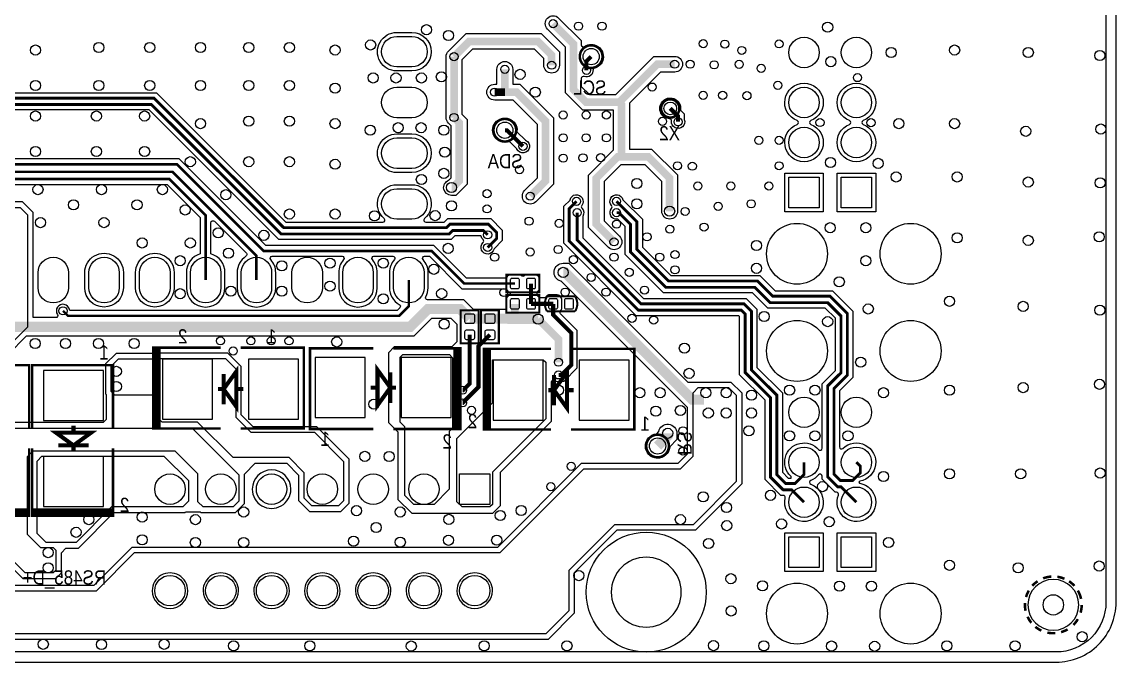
# Model space of a CAD drawing. Extents: x -3.5 to 81.5, y -3.5 to 52.5.
# Drawn here: x 26.8 to 81.5, y -3.5 to 28.5 of the extents above; entities that cross this region are included whole.
import ezdxf

# ---------------------------------------------------------------- set-up
doc = ezdxf.new("R2010")
doc.units = 0
for name, color, linetype in [('BG_OUTLINE', 254, 'CONTINUOUS'), ('BG_SILKSCREEN_BOTTOM', 6, 'CONTINUOUS'), ('ET_BOTTOM', 254, 'CONTINUOUS'), ('PG_SILKSCREEN_BOTTOM', 143, 'CONTINUOUS'), ('PIN_BOTTOM', 1, 'CONTINUOUS'), ('VC_BOTTOM', 254, 'CONTINUOUS')]:
    doc.layers.add(name, color=color, linetype=linetype)

msp = doc.modelspace()

# ---------------------------------------------------------------- linework, layer by layer
at = {"layer": 'BG_OUTLINE'}
msp.add_lwpolyline([(78.5, -3.5001, 0.414214), (81.5, -0.5001), (81.5, 49.5, 0.414214), (78.5, 52.5), (-0.5001, 52.5, 0.414217), (-3.5001, 49.5), (-3.5001, -0.5001, 0.414219), (-0.5001, -3.5001)], format="xyb", close=True, dxfattribs=at)
msp.add_lwpolyline([(59.7499, 0, 1), (56.2499, 0, 1), (59.7499, 0)], format="xyb", dxfattribs=at)
at = {"layer": 'ET_BOTTOM'}
for points in [[(24.4018, 40.0799), (48.9128, 40.0799), (49.9288, 41.0959), (49.9288, 51.8648), (50.0558, 51.9918), (78.5, 51.9918, -0.414214), (80.9917, 49.5), (80.9917, -0.5001, -0.414214), (78.5, -2.9919), (-0.5001, -2.9919, -0.41422)], [(6.0736, 24.9926), (33.4996, 24.9926), (39.9816, 18.5105), (44.8267, 18.5105, 0.696108), (44.8927, 18.6893, -0.696708), (45.5204, 20.3886), (46.2824, 20.3886, -0.696675), (46.91, 18.6893, 0.696057), (46.976, 18.5105), (47.8892, 18.5105), (48.0682, 18.6898), (50.2204, 18.6898), (50.7944, 18.1158), (50.7944, 17.589), (50.3908, 17.1854), (50.3875, 17.1717, -1.341738), (49.8394, 17.4902, 0.431983), (49.8394, 17.638, -0.156696), (49.7416, 17.8151), (49.7337, 17.8227), (48.4274, 17.8227), (48.2483, 17.6439), (39.6225, 17.6439), (33.1404, 24.1259), (5.9741, 24.1259)], [(26.0797, 11.8984), (27.0017, 12.8204), (46.3895, 12.8204), (47.2836, 13.7145), (48.2275, 13.7145), (48.5318, 13.4099), (48.5318, 12.5336), (48.2676, 12.2695), (45.4, 12.2695), (45.1079, 11.9774), (45.1079, 8.4976), (45.5803, 8.0251), (45.5803, 4.6393), (46.2686, 3.951), (50.3301, 3.951), (50.7086, 4.3294), (50.7086, 6.0038), (51.5107, 6.8059), (51.5112, 6.8059), (53.1038, 8.3985), (53.1038, 8.399), (53.2567, 8.5519), (53.2567, 10.5199, -0.611614), (53.4177, 10.6022, 0.254021), (53.7307, 10.5613), (53.7395, 10.5649), (53.8881, 10.5649), (54.5521, 11.2286), (54.5521, 13.0945), (53.7167, 13.9296, -0.390748), (53.7108, 14.0673, 0.177591), (53.7774, 14.2481), (53.7774, 14.6037, 0.4145), (53.4975, 14.8834), (53.1927, 14.8834, 0.28158), (52.9435, 14.731), (52.6418, 14.731, 0.13094), (52.5455, 14.8382), (52.5455, 15.0297, 0.253413), (52.6725, 15.2641), (52.6725, 15.6197, 0.4145), (52.3926, 15.8994), (52.0878, 15.8994, 0.184334), (51.9013, 15.8285, -0.381266), (51.7662, 15.8285, 0.184251), (51.5798, 15.8994), (51.275, 15.8994, 0.291165), (51.0215, 15.7383), (51.0078, 15.7089), (49.0057, 15.7089), (47.3725, 17.3421), (38.9677, 17.3421), (34.6319, 21.6779), (2.7955, 21.6779)], [(2.2997, 20.4023), (34.0345, 20.4023), (35.6956, 18.7411), (35.6956, 16.922, 0.334333), (34.9971, 15.9941), (34.9971, 15.2321, 0.999973), (36.928, 15.2321), (36.928, 15.9941, 0.334347), (36.2295, 16.922), (36.2295, 18.4874, -0.667984), (36.403, 18.5593), (37.9981, 16.9642, -0.478721), (37.9811, 16.8069, 0.25544), (37.5371, 15.9941), (37.5371, 15.2321, 0.999973), (39.468, 15.2321), (39.468, 15.9941, 0.184786), (39.2217, 16.6388, -0.648067), (39.2971, 16.8082), (42.7881, 16.8082, -0.647989), (42.8635, 16.6388, 0.184792), (42.6171, 15.9941), (42.6171, 15.2321, 0.999973), (44.548, 15.2321), (44.548, 15.9941, 0.184786), (44.3017, 16.6388, -0.648067), (44.3771, 16.8082), (45.3281, 16.8082, -0.647989), (45.4035, 16.6388, 0.184792), (45.1571, 15.9941), (45.1571, 15.2321, 0.271102), (45.6499, 14.3901, -0.497404), (45.672, 14.2296), (45.5358, 14.0934), (29.1887, 14.0934), (29.1549, 14.1272), (29.1518, 14.1422, 1.215572), (28.5524, 13.8933, -0.598473), (28.4681, 13.7353), (27.3334, 13.7353), (27.3334, 19.002), (26.8036, 19.5316), (22.127, 19.5316)], [(25.7736, 0.3546), (30.382, 0.3546), (32.287, 2.2596), (50.575, 2.2596), (54.766, 6.4506), (59.592, 6.4506), (60.0629, 6.9218), (60.0629, 9.2326), (53.738, 15.5578), (53.7251, 15.5613, -0.872515), (53.848, 16.4597), (54.1302, 16.4597), (60.0756, 10.5143), (60.4804, 10.5143), (60.481, 10.5146), (62.2366, 10.5146), (62.7817, 9.9698), (62.7817, 5.4201), (60.4586, 3.0973), (56.5216, 3.0973), (54.3997, 0.9751), (54.3997, -1.0569), (53.0926, -2.3637), (16.1922, -2.3637)]]:
    msp.add_lwpolyline(points, format="xyb", dxfattribs=at)
for points, const_width in [([(9.398, 46.736), (9.271, 46.609), (3.175, 46.609), (1.27, 44.704), (0.096, 44.704), (-1.557, 43.051), (-1.557, 41.5417), (-0.508, 40.4927), (-0.508, 39.751), (-0.8636, 39.3954), (-1.8542, 39.3954), (-2.2835, 38.9661), (-2.2835, 35.9016), (-1.0668, 34.685), (-1.0668, 31.0464), (1.5418, 28.4378), (1.5418, 21.5379), (2.4105, 20.6692), (34.1452, 20.6692), (35.9626, 18.8519), (35.9626, 15.6131)], 0.127), ([(11.938, 46.736), (11.43, 46.228), (3.429, 46.228), (1.524, 44.323), (0.254, 44.323), (-1.1963, 42.8727), (-1.1963, 41.7093), (-0.127, 40.64), (-0.127, 39.624), (-0.7366, 39.0144), (-1.7526, 39.0144), (-2.0295, 38.7375), (-2.0295, 36.0655), (-0.762, 34.798), (-0.762, 31.2496), (1.9228, 28.5648), (1.9228, 21.6649), (2.5578, 21.0299), (34.3101, 21.0299), (38.5026, 16.8374), (38.5026, 15.6131)], 0.127), ([(51.4274, 15.4419), (48.895, 15.4419), (47.2618, 17.0752), (38.8569, 17.0752), (34.5211, 21.4109), (2.6848, 21.4109), (2.3038, 21.7919), (2.3038, 27.577), (2.6667, 27.94), (6.223, 27.94), (8.128, 26.035), (20.828, 26.035), (25.8026, 31.0096), (25.8026, 33.3931)], 0.127), ([(53.34, 28.448), (54.356, 27.432), (54.356, 25.146), (54.991, 24.511), (56.642, 24.511)], 0.381), ([(48.387, 26.797), (49.149, 27.559), (52.578, 27.559), (53.2663, 26.8707), (53.2663, 26.3652)], 0.381), ([(48.387, 23.749), (48.387, 26.797)], 0.381), ([(55.245, 26.797), (55.0088, 26.5608), (55.0088, 26.1099)], 0.2032), ([(50.927, 26.162), (50.927, 25.019)], 0.381), ([(56.642, 24.511), (58.547, 26.416), (59.4233, 26.416)], 0.381), ([(50.0659, 17.2491), (50.5196, 17.7028), (50.5196, 18.002), (50.1066, 18.415), (48.182, 18.415), (48.003, 18.2359), (39.8678, 18.2359), (33.3858, 24.718), (5.9599, 24.718), (4.9489, 25.7289), (4.3358, 25.7289)], 0.1422), ([(50.927, 25.019), (50.419, 25.019)], 0.381), ([(50.927, 25.019), (51.5112, 25.019), (52.959, 23.5712), (52.959, 20.574), (52.197, 19.812)], 0.381), ([(56.642, 24.511), (56.7629, 24.3901), (56.7629, 21.778)], 0.381), ([(50.0659, 17.8791), (49.8475, 18.0975), (48.3136, 18.0975), (48.1345, 17.9184), (39.7363, 17.9184), (33.2542, 24.4005), (4.0803, 24.4005), (3.937, 24.2573), (3.937, 23.5877), (4.3358, 23.1889)], 0.1422), ([(59.1998, 24.2049), (59.5935, 23.8112), (59.5935, 23.5344)], 0.2032), ([(48.387, 23.749), (48.641, 23.495), (48.641, 20.574), (48.3108, 20.2438), (48.26, 20.2438)], 0.381), ([(50.927, 23.114), (51.0276, 23.114), (51.8338, 22.3078)], 0.2032), ([(56.7629, 21.778), (56.5709, 21.778), (55.499, 20.7061), (55.499, 18.415), (56.388, 17.526)], 0.381), ([(56.7629, 21.778), (58.105, 21.778), (59.1693, 20.7137), (59.1693, 19.0627)], 0.381), ([(65.8899, 4.4999), (65.2704, 5.1194), (64.8492, 5.1194), (64.2163, 5.7523), (64.2163, 9.7224), (62.9463, 10.9924), (62.9463, 13.9134), (62.7512, 14.1084), (57.6123, 14.1084), (54.1452, 17.5755), (54.1452, 19.1922), (54.5109, 19.558)], 0.1422), ([(56.515, 19.558), (57.531, 18.542), (57.531, 17.1453), (59.1073, 15.5689), (63.5635, 15.5689), (64.3255, 14.8069), (67.2008, 14.8069), (68.0593, 13.9484), (68.0593, 10.8527), (67.3913, 10.1846), (67.3913, 5.8964), (67.6996, 5.588), (68.326, 5.588), (68.707, 5.969), (68.707, 6.3028), (68.5099, 6.4999)], 0.1422), ([(65.8899, 6.4999), (65.8899, 5.8903), (65.4365, 5.4369), (64.9808, 5.4369), (64.5338, 5.8839), (64.5338, 9.8539), (63.2638, 11.1239), (63.2638, 14.0449), (62.8828, 14.4259), (57.7439, 14.4259), (54.5465, 17.6233), (54.5465, 18.9865)], 0.1422), ([(56.515, 18.9865), (56.6374, 18.9865), (57.2135, 18.4104), (57.2135, 17.0137), (58.9758, 15.2514), (63.4319, 15.2514), (64.1939, 14.4894), (67.0692, 14.4894), (67.7418, 13.8168), (67.7418, 10.9842), (67.0738, 10.3162), (67.0738, 5.7648), (67.5681, 5.2705), (67.7393, 5.2705), (68.5099, 4.4999)], 0.1422), ([(60.8863, 9.6279), (60.3148, 9.6279), (53.9407, 16.002), (53.848, 16.002)], 0.508), ([(28.8277, 14.0767), (29.0779, 13.8265), (45.6466, 13.8265), (46.1226, 14.3025), (46.1226, 15.6131)], 0.127), ([(52.2402, 14.4259), (52.2402, 15.4419)], 0.2032), ([(26.4236, 13.2778), (46.2001, 13.2778), (47.0941, 14.1719), (48.6842, 14.1719), (49.1668, 13.6893)], 0.508), ([(51.4274, 14.4259), (51.4274, 13.7096), (51.4731, 13.6639)], 0.381), ([(53.3451, 14.4259), (52.2402, 14.4259)], 0.2032), ([(53.6118, 10.8699), (53.7616, 10.8699), (54.2468, 11.3551), (54.2468, 12.968), (53.3451, 13.8697), (53.3451, 14.4259)], 0.2032), ([(50.1828, 13.6893), (49.1668, 13.6893)], 0.508), ([(51.4731, 13.6639), (51.1734, 13.6639), (51.148, 13.6893), (50.1828, 13.6893)], 0.508), ([(52.5958, 13.6639), (51.4731, 13.6639)], 0.508), ([(52.5958, 13.6639), (53.6118, 12.6479), (53.6118, 11.5049)], 0.381), ([(48.8112, 9.4729), (48.8152, 9.4729), (49.6087, 10.2664), (49.6087, 12.3025), (50.1828, 12.8765)], 0.2032), ([(48.8112, 10.1079), (48.8427, 10.1079), (49.1668, 10.432), (49.1668, 12.8765)], 0.2032), ([(58.5648, 7.3139), (59.0728, 7.8219), (59.0728, 7.9489)], 0.508)]:
    msp.add_lwpolyline(points, dxfattribs=dict(at, const_width=const_width))
for points in [[(53.6186, 28.7266), (54.7502, 27.5953), (54.7502, 27.3901, 0.598143), (54.9079, 27.3055, -1.202852), (55.3771, 26.2014, 0.382863), (55.3375, 26.1463, -0.563617), (54.8886, 25.8018, 0.527964), (54.7502, 25.7071), (54.7502, 25.3093), (55.1543, 24.9052), (56.4787, 24.9052), (58.3837, 26.8102), (59.4233, 26.8102, -1), (59.4233, 26.0218), (58.7103, 26.0218), (57.1571, 24.4686), (57.1571, 22.1722), (58.2684, 22.1722), (59.5635, 20.877), (59.5635, 19.0627, -1), (58.7751, 19.0627), (58.7751, 20.5504), (57.9417, 21.3838), (56.7342, 21.3838), (55.8932, 20.5428), (55.8932, 18.5783), (56.6666, 17.8046, -1), (56.1094, 17.2474), (55.1048, 18.2517), (55.1048, 20.8694), (56.3687, 22.1333), (56.3687, 24.1168), (54.8277, 24.1168), (53.9618, 24.9827), (53.9618, 27.2687), (53.0614, 28.1694, -1)], [(45.5204, 26.0777, -1.000046), (45.5204, 28.0086), (46.2824, 28.0086, -0.999954), (46.2824, 26.0777)], [(52.7413, 27.9532), (53.6605, 27.034), (53.6605, 26.3652, -1), (52.8721, 26.3652), (52.8721, 26.7073), (52.4147, 27.1648), (49.3123, 27.1648), (48.7812, 26.6337), (48.7812, 23.9123), (49.0352, 23.6583), (49.0352, 20.4107), (48.4741, 19.8496), (48.26, 19.8496, -0.82554), (48.1134, 20.6096), (48.1231, 20.6136), (48.2468, 20.7373), (48.2468, 23.3317), (48.1084, 23.4704, -0.198907), (47.9928, 23.749), (47.9928, 26.797, -0.198907), (48.1084, 27.0756), (48.9857, 27.9532)], [(52.5648, 23.4079), (51.3479, 24.6248), (50.419, 24.6248, -1), (50.419, 25.4132), (50.5328, 25.4132), (50.5328, 26.162, -1), (51.3212, 26.162), (51.3212, 25.4132), (51.6745, 25.4132), (53.3532, 23.7345), (53.3532, 20.4107), (52.4756, 19.5334, -1), (51.9184, 20.0906), (52.5648, 20.7373)], [(66.2275, 23.4046, -5.540442), (65.5523, 23.4046, 0.694995), (65.5523, 23.5951, -5.540259), (66.2275, 23.5951, 0.695122)], [(68.8475, 23.4046, -5.540442), (68.1723, 23.4046, 0.69504), (68.1723, 23.5951, -5.540259), (68.8475, 23.5951, 0.695077)], [(59.8988, 23.9377), (59.8988, 23.6621), (59.9021, 23.6532, -1.274413), (59.2648, 23.5717, 0.430365), (59.1698, 23.6845, -2.513564), (59.7177, 24.1457), (59.7149, 24.1214)], [(51.533, 23.0401), (51.9593, 22.6139), (51.9679, 22.6101, -1.456953), (51.5315, 22.1737), (51.5277, 22.1823), (51.1604, 22.5494), (51.1305, 22.5387, -3.388056), (51.5351, 23.0635)], [(45.5204, 20.9977, -1.000046), (45.5204, 22.9286), (46.2824, 22.9286, -0.999954), (46.2824, 20.9977)], [(56.8399, 19.6218), (57.8058, 18.6558), (57.8058, 17.259), (59.2211, 15.8435), (63.6773, 15.8435), (64.4393, 15.0815), (67.3146, 15.0815), (68.3341, 14.0622), (68.3341, 10.7389), (67.6661, 10.0708), (67.6661, 7.2667, 0.662221), (67.8383, 7.1938, -1.343065), (68.69, 5.5512), (68.6747, 5.5481), (68.6255, 5.4988), (68.6725, 5.4519), (68.688, 5.4491, -2.787361), (67.6125, 4.8567, 0.530051), (67.518, 4.9957), (67.4543, 4.9957), (66.799, 5.651), (66.799, 5.8021, 0.694599), (66.6206, 5.8684, -0.125906), (66.2275, 5.5951, 0.695122), (66.2275, 5.4046, -2.212256), (64.9496, 4.7198, 0.48345), (64.8508, 4.8448), (64.7355, 4.8448), (63.9415, 5.6385), (63.9415, 9.6086), (62.6715, 10.8786), (62.6715, 13.7996), (62.6374, 13.8339), (57.4985, 13.8339), (53.8704, 17.4617), (53.8704, 19.306), (54.1861, 19.6218), (54.1894, 19.6355, -1.23895), (54.7718, 19.3548, 0.378791), (54.7802, 19.2204, -0.358269), (54.8213, 18.8024), (54.8213, 17.7371), (57.8576, 14.7005), (62.9966, 14.7005), (63.5386, 14.1587), (63.5386, 11.2377), (64.8086, 9.9677), (64.8086, 5.9977), (65.0946, 5.7114), (65.2412, 5.7114), (65.2412, 5.7841), (65.2252, 5.7993, -1.050651), (66.6206, 7.1313, 0.694514), (66.799, 7.1976), (66.799, 10.43), (67.467, 11.098), (67.467, 13.703), (66.9554, 14.2149), (64.0801, 14.2149), (63.3181, 14.9769), (58.862, 14.9769), (56.9387, 16.8999), (56.9387, 18.2966), (56.5749, 18.6604), (56.5508, 18.6578, -0.68475), (56.2668, 19.2052, 0.377352), (56.2668, 19.3393, -1.277526), (56.8366, 19.6355)], [(31.848, 15.2321, -0.999973), (29.9171, 15.2321), (29.9171, 15.9941, -1.000027), (31.848, 15.9941)], [(34.388, 15.2321, -0.999973), (32.4571, 15.2321), (32.4571, 15.9941, -1.000027), (34.388, 15.9941)], [(49.3563, 14.1468), (48.8737, 14.6294), (47.0649, 14.6294, -0.565816), (46.975, 14.7787, 0.122821), (47.088, 15.2321), (47.088, 15.9941, 0.184786), (46.8417, 16.6388, -0.648067), (46.9171, 16.8082), (47.151, 16.8082), (48.7843, 15.175), (51.0078, 15.175), (51.0215, 15.1455, 0.153517), (51.135, 15.0218, -0.57682), (51.135, 14.846, 0.268012), (50.9951, 14.6037), (50.9951, 14.2481, 0.038223), (50.9984, 14.2055), (50.9991, 14.2016), (50.9991, 14.1468)], [(59.5305, 7.6324), (59.1739, 7.2761), (59.1723, 7.2578, -2.130897), (58.5086, 7.9215), (58.5269, 7.923), (58.6199, 8.0162), (58.6227, 8.0317, -0.912992), (59.5305, 7.9489)], [(40.2265, 5.1549, 1), (38.2951, 5.155, 1)], [(35.0703, 0.0749, 1), (33.2913, 0.075, 1)], [(37.6103, 0.0749, 1), (35.8313, 0.075, 1)], [(40.1503, 0.0749, 1), (38.3713, 0.075, 1)], [(42.6903, 0.0749, 1), (40.9113, 0.075, 1)], [(45.2303, 0.0749, 1), (43.4513, 0.075, 1)], [(47.7703, 0.0749, 1), (45.9913, 0.075, 1)], [(50.3103, 0.0749, 1), (48.5313, 0.075, 1)], [(79.6295, -0.635, 1), (77.0885, -0.635, 1)]]:
    msp.add_lwpolyline(points, format="xyb", close=True, dxfattribs=at)
for points in [[(64.9244, 20.9652), (66.8553, 20.9652), (66.8553, 19.0343), (64.9244, 19.0343)], [(67.5442, 20.9652), (69.4756, 20.9652), (69.4756, 19.0343), (67.5442, 19.0343)], [(25.9639, 12.178), (22.3799, 12.178), (21.9735, 12.5844), (21.9735, 18.6042), (21.9875, 18.6182), (21.9875, 18.9967), (22.2428, 19.2519), (26.6878, 19.2519), (27.0535, 18.8862), (27.0535, 13.2677)], [(33.655, 11.6688), (33.655, 11.684), (36.957, 11.684), (37.465, 11.176), (37.465, 8.763), (38.227, 8.001), (41.402, 8.001), (42.8625, 6.5405), (42.8625, 4.572), (42.6085, 4.318), (41.275, 4.318), (40.894, 4.699), (40.894, 5.969), (40.132, 6.731), (37.338, 6.731), (35.56, 8.509), (33.782, 8.509), (33.655, 8.636), (33.655, 9.6901), (33.4924, 9.8527), (31.4223, 9.8527), (31.242, 10.033), (31.242, 11.3132), (31.5976, 11.6688)], [(48.1508, 8.0467), (48.1508, 5.1549), (47.3888, 4.3929), (46.3728, 4.3929), (45.9283, 4.8374), (45.9283, 8.2664), (45.69, 8.5044), (45.69, 11.7544), (45.8216, 11.8859), (48.1622, 11.8859), (48.3159, 11.7323), (48.3159, 8.2118)], [(48.5318, 7.6949), (50.3098, 9.4729), (50.3098, 11.6319), (52.8498, 11.6319), (52.9768, 11.5049), (52.9768, 8.6678), (50.3098, 6.0007), (50.3098, 4.3929), (50.1828, 4.2659), (48.7858, 4.2659), (48.5318, 4.5199)], [(27.0294, 6.7666), (27.0294, 2.9083), (27.7038, 2.2339), (28.3388, 2.2339), (28.4658, 2.1069), (28.4658, 1.0909), (28.3388, 0.9639), (26.9418, 0.9639), (23.6398, 4.2659), (23.6398, 6.9329), (24.9098, 8.2029), (35.2882, 8.2029), (37.625, 5.8661), (37.625, 4.553), (37.338, 4.2659), (35.8318, 4.2659), (35.5778, 4.5199), (35.5778, 5.9169), (34.4348, 7.0599), (27.3228, 7.0599)], [(31.2598, 4.2659), (29.4818, 2.4879), (27.9857, 2.4879), (27.5311, 2.9426), (27.5311, 6.5595), (27.7774, 6.8059), (33.8798, 6.8059), (35.0977, 5.588), (35.0977, 4.5479), (34.8158, 4.2659)], [(64.9244, 2.9652), (66.8553, 2.9652), (66.8553, 1.0343), (64.9244, 1.0343)], [(67.5442, 2.9652), (69.4756, 2.9652), (69.4756, 1.0343), (67.5442, 1.0343)]]:
    msp.add_lwpolyline(points, close=True, dxfattribs=at)
for points in [[(23.6484, 3.8616), (26.826, 0.6843), (28.4546, 0.6843), (28.7457, 0.9751), (28.7457, 1.9675), (28.9763, 2.1984), (29.5631, 2.1984), (29.573, 2.2083), (29.5976, 2.2083), (31.3756, 3.9863), (34.9316, 3.9863), (34.9601, 4.0145), (35.6875, 4.0145), (35.716, 3.9863), (37.4538, 3.9863), (37.9049, 4.4371), (37.9049, 5.9085), (38.4475, 6.4511), (40.0162, 6.4511), (40.6141, 5.8532), (40.6141, 4.5832), (41.1592, 4.0381), (42.7243, 4.0381), (43.1424, 4.4562), (43.1424, 6.6563), (41.5178, 8.2809), (38.3428, 8.2809), (37.7449, 8.8788), (37.7449, 11.2918), (37.0728, 11.9639), (33.3751, 11.9639), (33.3751, 11.9487), (31.4818, 11.9487), (30.9621, 11.429), (30.9621, 9.9172), (30.988, 9.8913), (30.988, 8.636), (30.8348, 8.4826), (24.794, 8.4826)], [(17.1971, 0.0749), (30.4978, 0.0749), (32.4028, 1.9799), (50.6908, 1.9799), (54.8818, 6.1709), (59.7078, 6.1709), (60.3428, 6.8059), (60.3428, 9.9809), (60.5968, 10.2349), (62.1208, 10.2349), (62.5018, 9.8539), (62.5018, 5.5359), (60.3428, 3.3769), (56.4058, 3.3769), (54.1198, 1.0909), (54.1198, -0.9411), (52.9768, -2.0841), (16.3081, -2.0841)]]:
    msp.add_lwpolyline(points, dxfattribs=at)
at = {"layer": 'PG_SILKSCREEN_BOTTOM'}
for points, const_width in [([(55.8129, 26.797, 1), (54.6771, 26.797, 1), (55.8129, 26.797)], 0.127), ([(59.6577, 24.2049, 0.999956), (58.7419, 24.205, 1.000044), (59.6577, 24.2049)], 0.127), ([(51.4949, 23.114, 1), (50.3591, 23.114, 1), (51.4949, 23.114)], 0.127), ([(53.0403, 14.0525, -0.294165), (53.0403, 14.7993)], 0.1016), ([(54.4373, 14.0525, 0.303718), (54.4373, 14.7993)], 0.1016), ([(59.1327, 7.3139, 0.999965), (57.9969, 7.314, 1.000035), (59.1327, 7.3139)], 0.127), ([(77.3082, 0.3203, -0.06133), (77.5713, 0.5466)], 0.127), ([(77.8492, 0.6904, -0.07412), (78.2579, 0.7813)], 0.127), ([(78.5599, 0.7706, -0.065823), (78.9183, 0.6701)], 0.127), ([(79.1464, 0.5464, -0.062622), (79.4144, 0.3147)], 0.127), ([(76.9938, -0.2449, -0.062516), (77.1324, 0.0805)], 0.127), ([(79.5853, 0.0803, -0.079404), (79.7471, -0.3376)], 0.127), ([(76.962, -0.889, -0.061691), (76.9422, -0.5405)], 0.127), ([(76.9706, -0.9324, -0.007791), (76.962, -0.889)], 0.127), ([(79.7786, -0.635, -0.069656), (79.724, -1.0249)], 0.127), ([(77.2602, -1.5342, -0.063435), (77.0697, -1.2301)], 0.127), ([(79.5853, -1.3503, -0.064419), (79.3628, -1.6388)], 0.127), ([(77.7639, -1.924, -0.06341), (77.4598, -1.7338)], 0.127), ([(78.4601, -2.0513, -0.070694), (78.0616, -2.0234)], 0.127), ([(79.0743, -1.8613, -0.06253), (78.7489, -2)], 0.127)]:
    msp.add_lwpolyline(points, format="xyb", dxfattribs=dict(at, const_width=const_width))
for points, const_width in [([(51.0083, 14.9974), (52.6593, 14.9974), (52.6593, 15.8864), (51.0083, 15.8864), (51.0083, 14.9974)], 0.1016), ([(51.0083, 13.9814), (52.6593, 13.9814), (52.6593, 14.8704), (51.0083, 14.8704), (51.0083, 13.9814)], 0.1016), ([(54.4373, 14.7993), (53.0403, 14.7993)], 0.1016), ([(48.7223, 14.1084), (48.7223, 12.4574), (49.6113, 12.4574), (49.6113, 14.1084), (48.7223, 14.1084)], 0.1016), ([(49.7383, 14.1084), (49.7383, 12.4574), (50.6273, 12.4574), (50.6273, 14.1084), (49.7383, 14.1084)], 0.1016), ([(53.0403, 14.0525), (54.4373, 14.0525)], 0.1016), ([(33.5785, 8.19), (33.3474, 8.19), (33.3474, 12.2301), (35.668, 12.2301)], 0.127), ([(33.6786, 8.19), (33.4475, 8.19), (33.4475, 12.2301), (35.768, 12.2301)], 0.127), ([(33.7787, 8.19), (33.5476, 8.19), (33.5476, 12.2301), (35.8681, 12.2301)], 0.127), ([(33.8785, 8.19), (33.6474, 8.19), (33.6474, 12.2301), (35.9679, 12.2301)], 0.127), ([(33.816, 12.2301), (36.7109, 12.2301)], 0.127), ([(37.7111, 12.2301), (40.8744, 12.2301), (40.8744, 8.19), (37.7111, 8.19)], 0.127), ([(44.3487, 8.1648), (41.1853, 8.1648), (41.1853, 12.205), (44.3487, 12.205)], 0.127), ([(45.3489, 12.205), (48.2437, 12.205)], 0.127), ([(48.1813, 12.205), (48.4124, 12.205), (48.4124, 8.1648), (46.0919, 8.1648)], 0.127), ([(48.2811, 12.205), (48.5122, 12.205), (48.5122, 8.1648), (46.1917, 8.1648)], 0.127), ([(48.3812, 12.205), (48.6123, 12.205), (48.6123, 8.1648), (46.2918, 8.1648)], 0.127), ([(48.4812, 12.205), (48.7124, 12.205), (48.7124, 8.1648), (46.3918, 8.1648)], 0.127), ([(50.1063, 8.1379), (49.8752, 8.1379), (49.8752, 12.178), (52.1957, 12.178)], 0.127), ([(50.2064, 8.1379), (49.9753, 8.1379), (49.9753, 12.178), (52.2958, 12.178)], 0.127), ([(50.3065, 8.1379), (50.0753, 8.1379), (50.0753, 12.178), (52.3959, 12.178)], 0.127), ([(50.4063, 8.1379), (50.1752, 8.1379), (50.1752, 12.178), (52.4957, 12.178)], 0.127), ([(50.3438, 12.178), (53.2387, 12.178)], 0.127), ([(54.2389, 12.178), (57.4022, 12.178), (57.4022, 8.1379), (54.2389, 8.1379)], 0.127), ([(23.0937, 8.1951), (23.0937, 11.3584), (27.1338, 11.3584), (27.1338, 8.1951)], 0.127), ([(27.2847, 8.1951), (27.2847, 11.3584), (31.3248, 11.3584), (31.3248, 8.1951)], 0.127), ([(36.8602, 10.16), (37.5031, 11.049), (37.5031, 9.271), (36.8602, 10.16)], 0.2032), ([(36.8602, 10.922), (36.8602, 9.398)], 0.2032), ([(45.1996, 10.2349), (44.5567, 9.3459), (44.5567, 11.1239), (45.1996, 10.2349)], 0.2032), ([(45.1996, 9.4729), (45.1996, 10.9969)], 0.2032), ([(53.388, 10.1079), (54.0309, 10.9969), (54.0309, 9.2189), (53.388, 10.1079)], 0.2032), ([(53.388, 10.8699), (53.388, 9.3459)], 0.2032), ([(36.83, 10.16), (36.576, 10.16)], 0.2032), ([(37.846, 10.16), (37.5031, 10.16)], 0.2032), ([(44.2138, 10.2349), (44.5567, 10.2349)], 0.2032), ([(45.2298, 10.2349), (45.4838, 10.2349)], 0.2032), ([(53.3578, 10.1079), (53.1038, 10.1079)], 0.2032), ([(54.3738, 10.1079), (54.0309, 10.1079)], 0.2032), ([(29.3548, 8.3299), (29.3548, 7.987)], 0.2032), ([(36.7109, 8.19), (33.816, 8.19)], 0.127), ([(48.2437, 8.1648), (45.3489, 8.1648)], 0.127), ([(29.3548, 7.3442), (28.4658, 7.987), (30.2438, 7.987), (29.3548, 7.3442)], 0.2032), ([(53.2387, 8.1379), (50.3438, 8.1379)], 0.127), ([(27.1338, 7.1948), (27.1338, 4.3)], 0.127), ([(27.2847, 4.3), (27.2847, 7.1948)], 0.127), ([(28.5928, 7.3442), (30.1168, 7.3442)], 0.2032), ([(29.3548, 7.3139), (29.3548, 7.0599)], 0.2032), ([(31.3248, 7.1948), (31.3248, 4.3)], 0.127), ([(27.1338, 4.3624), (27.1338, 4.1313), (23.0937, 4.1313), (23.0937, 6.4519)], 0.127), ([(27.1338, 4.2626), (27.1338, 4.0315), (23.0937, 4.0315), (23.0937, 6.352)], 0.127), ([(27.1338, 4.1626), (27.1338, 3.9314), (23.0937, 3.9314), (23.0937, 6.252)], 0.127), ([(27.1338, 4.0625), (27.1338, 3.8313), (23.0937, 3.8313), (23.0937, 6.1519)], 0.127), ([(31.3248, 4.3624), (31.3248, 4.1313), (27.2847, 4.1313), (27.2847, 6.4519)], 0.127), ([(31.3248, 4.2626), (31.3248, 4.0315), (27.2847, 4.0315), (27.2847, 6.352)], 0.127), ([(31.3248, 4.1626), (31.3248, 3.9314), (27.2847, 3.9314), (27.2847, 6.252)], 0.127), ([(31.3248, 4.0625), (31.3248, 3.8313), (27.2847, 3.8313), (27.2847, 6.1519)], 0.127)]:
    msp.add_lwpolyline(points, dxfattribs=dict(at, const_width=const_width))
at = {"layer": 'PIN_BOTTOM'}
for points in [[(46.2824, 26.2811), (45.5204, 26.2811, -1), (45.5204, 27.8051), (46.2824, 27.8051, -1)], [(46.2824, 23.7411), (45.5204, 23.7411, -1), (45.5204, 25.2651), (46.2824, 25.2651, -1)], [(46.2824, 21.2011), (45.5204, 21.2011, -1), (45.5204, 22.7251), (46.2824, 22.7251, -1)], [(46.2824, 18.6611), (45.5204, 18.6611, -1), (45.5204, 20.1851), (46.2824, 20.1851, -1)], [(29.1046, 15.9941), (29.1046, 15.2321, -1), (27.5806, 15.2321), (27.5806, 15.9941, -1)], [(31.6446, 15.9941), (31.6446, 15.2321, -1), (30.1206, 15.2321), (30.1206, 15.9941, -1)], [(34.1846, 15.9941), (34.1846, 15.2321, -1), (32.6606, 15.2321), (32.6606, 15.9941, -1)], [(36.7246, 15.9941), (36.7246, 15.2321, -1), (35.2006, 15.2321), (35.2006, 15.9941, -1)], [(39.2646, 15.9941), (39.2646, 15.2321, -1), (37.7406, 15.2321), (37.7406, 15.9941, -1)], [(41.8046, 15.9941), (41.8046, 15.2321, -1), (40.2806, 15.2321), (40.2806, 15.9941, -1)], [(44.3446, 15.9941), (44.3446, 15.2321, -1), (42.8206, 15.2321), (42.8206, 15.9941, -1)], [(46.8846, 15.9941), (46.8846, 15.2321, -1), (45.3606, 15.2321), (45.3606, 15.9941, -1)], [(51.656, 15.6197, 0.414214), (51.5798, 15.6959), (51.275, 15.6959, 0.414214), (51.1988, 15.6197), (51.1988, 15.2641, 0.414214), (51.275, 15.1879), (51.5798, 15.1879, 0.414214), (51.656, 15.2641)], [(52.4688, 15.6197, 0.414214), (52.3926, 15.6959), (52.0878, 15.6959, 0.414214), (52.0116, 15.6197), (52.0116, 15.2641, 0.414214), (52.0878, 15.1879), (52.3926, 15.1879, 0.414214), (52.4688, 15.2641)], [(51.656, 14.6037, 0.414214), (51.5798, 14.6799), (51.275, 14.6799, 0.414214), (51.1988, 14.6037), (51.1988, 14.2481, 0.414214), (51.275, 14.1719), (51.5798, 14.1719, 0.414214), (51.656, 14.2481)], [(52.4688, 14.6037, 0.414214), (52.3926, 14.6799), (52.0878, 14.6799, 0.414214), (52.0116, 14.6037), (52.0116, 14.2481, 0.414214), (52.0878, 14.1719), (52.3926, 14.1719, 0.414214), (52.4688, 14.2481)], [(53.5737, 14.6037, 0.414214), (53.4975, 14.6799), (53.1927, 14.6799, 0.414214), (53.1165, 14.6037), (53.1165, 14.2481, 0.414214), (53.1927, 14.1719), (53.4975, 14.1719, 0.414214), (53.5737, 14.2481)], [(54.3611, 14.6037, 0.414214), (54.2849, 14.6799), (53.9801, 14.6799, 0.414214), (53.9039, 14.6037), (53.9039, 14.2481, 0.414214), (53.9801, 14.1719), (54.2849, 14.1719, 0.414214), (54.3611, 14.2481)], [(49.3446, 13.4607, 0.414214), (49.4208, 13.5369), (49.4208, 13.8417, 0.414214), (49.3446, 13.9179), (48.989, 13.9179, 0.414214), (48.9128, 13.8417), (48.9128, 13.5369, 0.414214), (48.989, 13.4607)], [(50.3606, 13.4607, 0.414214), (50.4368, 13.5369), (50.4368, 13.8417, 0.414214), (50.3606, 13.9179), (50.005, 13.9179, 0.414214), (49.9288, 13.8417), (49.9288, 13.5369, 0.414214), (50.005, 13.4607)], [(49.3446, 12.6479, 0.414214), (49.4208, 12.7241), (49.4208, 13.0289, 0.414214), (49.3446, 13.1051), (48.989, 13.1051, 0.414214), (48.9128, 13.0289), (48.9128, 12.7241, 0.414214), (48.989, 12.6479)], [(50.3606, 12.6479, 0.414214), (50.4368, 12.7241), (50.4368, 13.0289, 0.414214), (50.3606, 13.1051), (50.005, 13.1051, 0.414214), (49.9288, 13.0289), (49.9288, 12.7241, 0.414214), (50.005, 12.6479)]]:
    msp.add_lwpolyline(points, format="xyb", close=True, dxfattribs=at)
for points in [[(66.6519, 19.2377), (65.1279, 19.2377), (65.1279, 20.7617), (66.6519, 20.7617)], [(69.2719, 19.2377), (67.7479, 19.2377), (67.7479, 20.7617), (69.2719, 20.7617)], [(36.311, 8.66), (36.311, 11.66), (33.8109, 11.66), (33.8109, 8.66)], [(40.6112, 8.66), (40.6112, 11.66), (38.1111, 11.66), (38.1111, 8.66)], [(41.4487, 11.7349), (41.4487, 8.7349), (43.9487, 8.7349), (43.9487, 11.7349)], [(45.7488, 11.7349), (45.7488, 8.7349), (48.249, 8.7349), (48.249, 11.7349)], [(52.8388, 8.6079), (52.8388, 11.6079), (50.3387, 11.6079), (50.3387, 8.6079)], [(57.139, 8.6079), (57.139, 11.6079), (54.6389, 11.6079), (54.6389, 8.6079)], [(30.8548, 11.0951), (27.8548, 11.0951), (27.8548, 8.595), (30.8548, 8.595)], [(30.8548, 6.7949), (27.8548, 6.7949), (27.8548, 4.2947), (30.8548, 4.2947)], [(50.1828, 5.9169), (50.1828, 4.3929), (48.6588, 4.3929), (48.6588, 5.9169)], [(66.6519, 1.2378), (65.1279, 1.2378), (65.1279, 2.7618), (66.6519, 2.7618)], [(69.2719, 1.2378), (67.7479, 1.2378), (67.7479, 2.7618), (69.2719, 2.7618)]]:
    msp.add_lwpolyline(points, close=True, dxfattribs=at)
for centre, radius in [((65.8899, 26.9999), 0.762), ((68.5099, 26.9999), 0.762), ((55.245, 26.797), 0.4064), ((65.8899, 24.4998), 0.762), ((68.5099, 24.4998), 0.762), ((59.1998, 24.2049), 0.3175), ((50.927, 23.114), 0.4064), ((65.8899, 22.4998), 0.762), ((68.5099, 22.4998), 0.762), ((65.5399, 16.9298), 1.524), ((71.2201, 16.9298), 1.524), ((65.5399, 12.0699), 1.524), ((71.2201, 12.0699), 1.524), ((65.8899, 9), 0.762), ((68.5099, 9), 0.762), ((58.5648, 7.3139), 0.4064), ((65.8899, 6.4999), 0.762), ((68.5099, 6.4999), 0.762), ((34.1808, 5.1549), 0.762), ((36.7208, 5.1549), 0.762), ((39.2608, 5.1549), 0.762), ((41.8008, 5.1549), 0.762), ((44.3408, 5.1549), 0.762), ((46.8808, 5.1549), 0.762), ((65.8899, 4.4999), 0.762), ((68.5099, 4.4999), 0.762), ((57.9999, 0), 3), ((34.1808, 0.0749), 0.762), ((36.7208, 0.0749), 0.762), ((39.2608, 0.0749), 0.762), ((41.8008, 0.0749), 0.762), ((44.3408, 0.0749), 0.762), ((46.8808, 0.0749), 0.762), ((49.4208, 0.0749), 0.762), ((65.5399, -1.0701), 1.524), ((71.2201, -1.0701), 1.524), ((78.359, -0.635), 0.508)]:
    msp.add_circle(centre, radius, dxfattribs=at)
at = {"layer": 'VC_BOTTOM'}
for centre, radius in [((53.34, 28.448), 0.2032), ((54.61, 28.321), 0.2032), ((55.7886, 28.3185), 0.2032), ((67.0738, 28.2689), 0.254), ((47.0078, 28.1419), 0.254), ((48.1076, 27.8536), 0.254), ((27.4498, 27.1259), 0.254), ((30.6248, 27.2529), 0.254), ((33.1648, 27.2529), 0.254), ((35.7048, 27.2529), 0.254), ((38.1178, 27.2529), 0.254), ((40.1498, 27.2529), 0.254), ((42.4358, 27.1259), 0.254), ((44.2138, 27.3799), 0.254), ((60.8508, 27.4422), 0.2032), ((61.9303, 27.4218), 0.2032), ((64.643, 27.432), 0.2032), ((73.4238, 27.1259), 0.254), ((48.387, 26.797), 0.2032), ((62.7761, 27.1069), 0.2032), ((70.2488, 26.9989), 0.254), ((77.1068, 26.9989), 0.254), ((80.6856, 26.8567), 0.254), ((50.927, 26.162), 0.2032), ((53.2663, 26.3652), 0.2032), ((55.0088, 26.1099), 0.2032), ((59.4233, 26.416), 0.2032), ((60.198, 26.416), 0.2032), ((61.3969, 26.3855), 0.2032), ((62.6491, 26.4109), 0.2032), ((63.7489, 26.2077), 0.2032), ((67.2287, 26.5443), 0.254), ((44.3408, 25.7289), 0.254), ((45.4838, 25.7289), 0.254), ((46.7538, 25.7289), 0.254), ((47.752, 25.781), 0.254), ((51.689, 25.908), 0.254), ((68.5622, 25.7467), 0.2032), ((27.4498, 25.3479), 0.254), ((30.6248, 25.3479), 0.254), ((33.1648, 25.3479), 0.254), ((35.7048, 25.3479), 0.254), ((38.1178, 25.3479), 0.254), ((40.1498, 25.3479), 0.254), ((42.4358, 25.2209), 0.254), ((50.419, 25.019), 0.2032), ((52.451, 25.019), 0.254), ((58.293, 25.273), 0.2032), ((64.577, 25.3619), 0.2032), ((60.8482, 24.859), 0.2032), ((61.8236, 24.859), 0.2032), ((63.0352, 24.8412), 0.2032), ((27.4498, 23.8239), 0.254), ((30.4978, 23.8239), 0.254), ((32.9108, 23.8239), 0.254), ((35.7048, 23.4429), 0.254), ((38.1178, 23.5699), 0.254), ((40.1498, 23.5699), 0.254), ((42.4358, 23.4429), 0.254), ((48.387, 23.749), 0.2032), ((53.848, 23.876), 0.2032), ((54.991, 23.876), 0.2032), ((56.007, 23.876), 0.2032), ((58.8112, 23.5572), 0.2032), ((59.5935, 23.5344), 0.2032), ((66.6902, 23.4975), 0.2032), ((69.2404, 23.4912), 0.2032), ((70.6298, 23.4429), 0.254), ((73.4238, 23.4429), 0.254), ((44.196, 23.114), 0.254), ((45.593, 23.241), 0.254), ((46.736, 23.241), 0.254), ((47.879, 23.114), 0.254), ((76.9798, 23.0619), 0.254), ((80.7364, 23.1737), 0.254), ((51.8338, 22.3078), 0.2032), ((53.848, 22.733), 0.2032), ((54.991, 22.733), 0.2032), ((56.007, 22.733), 0.2032), ((63.627, 22.606), 0.2032), ((64.643, 22.606), 0.2032), ((27.4498, 22.0459), 0.254), ((30.4978, 22.0459), 0.254), ((32.9108, 22.0459), 0.254), ((47.9196, 22.0116), 0.254), ((53.848, 21.717), 0.2032), ((54.8361, 21.7322), 0.2032), ((55.7225, 21.7424), 0.2032), ((35.1968, 21.5379), 0.254), ((38.1178, 21.5379), 0.254), ((40.1498, 21.5379), 0.254), ((42.4358, 21.4109), 0.254), ((59.563, 21.336), 0.2032), ((60.3072, 21.3119), 0.2032), ((64.643, 21.336), 0.2032), ((67.2109, 21.4973), 0.254), ((69.5985, 21.4541), 0.254), ((46.7538, 20.6489), 0.254), ((47.879, 20.955), 0.254), ((51.6585, 21.1404), 0.2032), ((70.5028, 20.7759), 0.254), ((73.5508, 20.7759), 0.254), ((27.5768, 20.1409), 0.254), ((30.7518, 20.1409), 0.254), ((33.7998, 20.1409), 0.254), ((48.26, 20.2438), 0.254), ((57.531, 20.447), 0.254), ((60.579, 20.32), 0.2032), ((62.23, 20.32), 0.2032), ((64.135, 20.32), 0.2032), ((77.1068, 20.5219), 0.254), ((80.7034, 20.4788), 0.254), ((36.9748, 19.8869), 0.254), ((50.038, 19.939), 0.2032), ((52.197, 19.812), 0.2032), ((54.5109, 19.558), 0.2032), ((56.515, 19.558), 0.2032), ((29.3548, 19.3789), 0.254), ((32.5298, 19.3789), 0.254), ((34.9428, 19.1249), 0.254), ((40.1498, 18.9192), 0.254), ((42.4358, 18.9192), 0.254), ((48.2549, 19.3269), 0.254), ((50.038, 19.177), 0.2032), ((54.5465, 18.9865), 0.2032), ((56.515, 18.9865), 0.2032), ((57.531, 19.431), 0.254), ((59.1693, 19.0627), 0.254), ((59.944, 19.05), 0.2032), ((61.595, 19.304), 0.2032), ((63.246, 19.431), 0.2032), ((27.7038, 18.4899), 0.254), ((30.8788, 18.4899), 0.254), ((44.4068, 18.829), 0.254), ((47.437, 18.8392), 0.254), ((52.1386, 18.5649), 0.2032), ((53.6473, 18.4531), 0.2032), ((56.515, 18.415), 0.2032), ((36.5938, 17.9819), 0.254), ((38.8798, 17.8549), 0.254), ((50.0659, 17.8791), 0.2032), ((59.182, 18.161), 0.2032), ((60.8914, 18.2664), 0.2032), ((67.2008, 18.2359), 0.254), ((68.9788, 18.2359), 0.254), ((32.7838, 17.4739), 0.254), ((35.1968, 17.4739), 0.254), ((56.388, 17.526), 0.2032), ((58.039, 17.78), 0.2032), ((63.5178, 17.3469), 0.254), ((73.5508, 17.7279), 0.254), ((77.1068, 17.6009), 0.254), ((80.6526, 17.7813), 0.254), ((37.1018, 16.9659), 0.254), ((48.0898, 17.2009), 0.254), ((50.0659, 17.2491), 0.2032), ((50.419, 16.764), 0.2032), ((52.197, 17.018), 0.2032), ((53.594, 17.145), 0.2032), ((56.388, 16.764), 0.2032), ((58.674, 16.764), 0.2032), ((59.436, 16.891), 0.2032), ((34.6888, 16.5849), 0.254), ((39.7688, 16.3309), 0.254), ((42.1818, 16.4579), 0.254), ((44.8488, 16.4579), 0.254), ((54.356, 16.637), 0.2032), ((63.5178, 16.2039), 0.254), ((68.9788, 16.5849), 0.254), ((47.3761, 16.1557), 0.254), ((53.848, 16.002), 0.254), ((55.245, 15.748), 0.2032), ((57.15, 16.002), 0.2032), ((59.436, 16.129), 0.2032), ((42.1818, 15.3149), 0.254), ((67.6554, 15.5245), 0.254), ((34.6888, 14.9339), 0.254), ((37.2288, 15.0609), 0.254), ((39.7688, 15.0609), 0.254), ((44.8488, 14.6799), 0.254), ((47.7672, 14.939), 0.254), ((50.8787, 14.9949), 0.2032), ((53.9445, 15.0127), 0.2032), ((55.9841, 15.0101), 0.2032), ((57.912, 15.113), 0.2032), ((73.1698, 14.5529), 0.254), ((28.8277, 14.0767), 0.2032), ((69.1058, 14.1719), 0.254), ((76.8528, 14.2989), 0.254), ((80.6856, 14.1135), 0.254), ((52.5958, 13.6639), 0.254), ((57.2846, 13.7046), 0.2032), ((58.3717, 13.6131), 0.2032), ((63.8988, 13.7909), 0.254), ((67.0738, 13.5369), 0.254), ((47.8968, 13.4099), 0.254), ((27.432, 12.446), 0.254), ((28.956, 12.446), 0.254), ((30.607, 12.446), 0.254), ((32.385, 12.446), 0.254), ((36.703, 12.573), 0.2032), ((38.227, 12.573), 0.2032), ((39.243, 12.573), 0.2032), ((40.132, 12.573), 0.2032), ((42.5171, 12.5209), 0.254), ((37.338, 12.065), 0.2032), ((59.9059, 12.2085), 0.254), ((53.6118, 11.5049), 0.2032), ((68.7248, 11.5049), 0.254), ((31.496, 11.049), 0.254), ((53.6118, 10.8699), 0.2032), ((60.1396, 10.9487), 0.254), ((31.496, 10.287), 0.254), ((76.8528, 10.2349), 0.254), ((80.6704, 10.4), 0.254), ((48.8112, 10.1079), 0.2032), ((53.6118, 10.1079), 0.254), ((57.6758, 9.9809), 0.254), ((58.6918, 9.9809), 0.254), ((60.9778, 9.9809), 0.254), ((61.9938, 9.9809), 0.254), ((63.2638, 9.8539), 0.254), ((65.1688, 10.1079), 0.254), ((66.4388, 10.1079), 0.254), ((69.8678, 9.9809), 0.254), ((73.1698, 10.1079), 0.254), ((44.3814, 9.4044), 0.254), ((48.8112, 9.4729), 0.2032), ((58.481, 9.0589), 0.254), ((59.7078, 9.0919), 0.254), ((49.2557, 9.0957), 0.2032), ((61.1048, 8.9649), 0.254), ((61.9938, 8.9649), 0.254), ((63.2638, 8.9649), 0.254), ((59.8348, 8.0759), 0.2032), ((63.1368, 8.0759), 0.254), ((59.0728, 7.9489), 0.254), ((65.1688, 7.8219), 0.254), ((66.4388, 7.8219), 0.254), ((68.0898, 7.8219), 0.254), ((59.8348, 7.0599), 0.2032), ((43.9242, 6.7932), 0.254), ((45.146, 6.7907), 0.254), ((54.2468, 6.2979), 0.2032), ((69.8678, 5.7899), 0.254), ((73.1698, 5.9169), 0.254), ((76.7258, 5.9169), 0.254), ((80.7034, 5.9601), 0.254), ((53.2308, 5.2819), 0.2032), ((66.8198, 5.2819), 0.254), ((60.8508, 4.7739), 0.254), ((64.2163, 4.845), 0.254), ((62.009, 4.2329), 0.254), ((30.1168, 3.6309), 0.254), ((32.7838, 3.7579), 0.254), ((35.4508, 3.6309), 0.254), ((37.8638, 4.0119), 0.254), ((43.5102, 4.078), 0.254), ((45.6971, 4.0119), 0.254), ((48.1254, 3.6411), 0.254), ((50.7009, 3.8392), 0.254), ((51.7398, 4.0856), 0.254), ((59.7078, 3.6309), 0.254), ((44.4932, 3.2372), 0.254), ((62.0243, 3.3287), 0.254), ((64.77, 3.4125), 0.254), ((67.1551, 3.5268), 0.254), ((29.4818, 2.9959), 0.254), ((32.7838, 2.6149), 0.254), ((35.4508, 2.4879), 0.254), ((37.8638, 2.4879), 0.254), ((43.3629, 2.5489), 0.254), ((45.6971, 2.5057), 0.254), ((48.1076, 2.5971), 0.254), ((50.5206, 2.6022), 0.254), ((70.1218, 2.4879), 0.254), ((28.0848, 1.9799), 0.254), ((61.12, 2.432), 0.254), ((28.0848, 1.2179), 0.254), ((73.1698, 1.3449), 0.254), ((76.5988, 1.2179), 0.254), ((80.6526, 1.3068), 0.254), ((54.6252, 0.8293), 0.254), ((62.2351, 0.6744), 0.254), ((63.8175, 0.3213), 0.254), ((67.6656, 0.3035), 0.254), ((69.2607, 0.3035), 0.254), ((62.2478, -0.9411), 0.254), ((79.7992, -2.2288), 0.254), ((27.8409, -2.6073), 0.254), ((30.7518, -2.6226), 0.254), ((33.8912, -2.6073), 0.254), ((37.3609, -2.6886), 0.254), ((41.1759, -2.6886), 0.254), ((46.2483, -2.6962), 0.254), ((49.8907, -2.681), 0.254), ((54.0334, -2.6886), 0.254), ((61.3664, -2.6734), 0.254), ((63.8835, -2.681), 0.254), ((67.2694, -2.6962), 0.254), ((69.4233, -2.7064), 0.254), ((73.0326, -2.6886), 0.254), ((76.4438, -2.6886), 0.254)]:
    msp.add_circle(centre, radius, dxfattribs=at)

# ---------------------------------------------------------------- texts
at = {"layer": 'BG_SILKSCREEN_BOTTOM', "text_generation_flag": 2, "width": 0.892857}
for s, p in [('SCL', (56.007, 24.892)), ('X2', (59.69, 22.606)), ('SDA', (51.816, 21.209)), ('RS485_D+', (30.988, 0.381))]:
    msp.add_text(s, height=0.7112, dxfattribs=at).set_placement(p)
msp.add_text('RS', height=0.7112, rotation=270, dxfattribs=at).set_placement((59.563, 6.858))
at = {"layer": 'PG_SILKSCREEN_BOTTOM', "text_generation_flag": 2, "width": 0.892857}
for s, p in [('2', (35.052, 12.446)), ('1', (39.497, 12.446)), ('1', (31.1328, 11.6319)), ('2', (49.5478, 8.2029)), ('1', (58.1838, 8.0759)), ('1', (42.1818, 7.3139)), ('2', (48.2778, 7.1869)), ('2', (32.1488, 4.0119))]:
    msp.add_text(s, height=0.7112, dxfattribs=at).set_placement(p)

doc.saveas('drawing.dxf')
